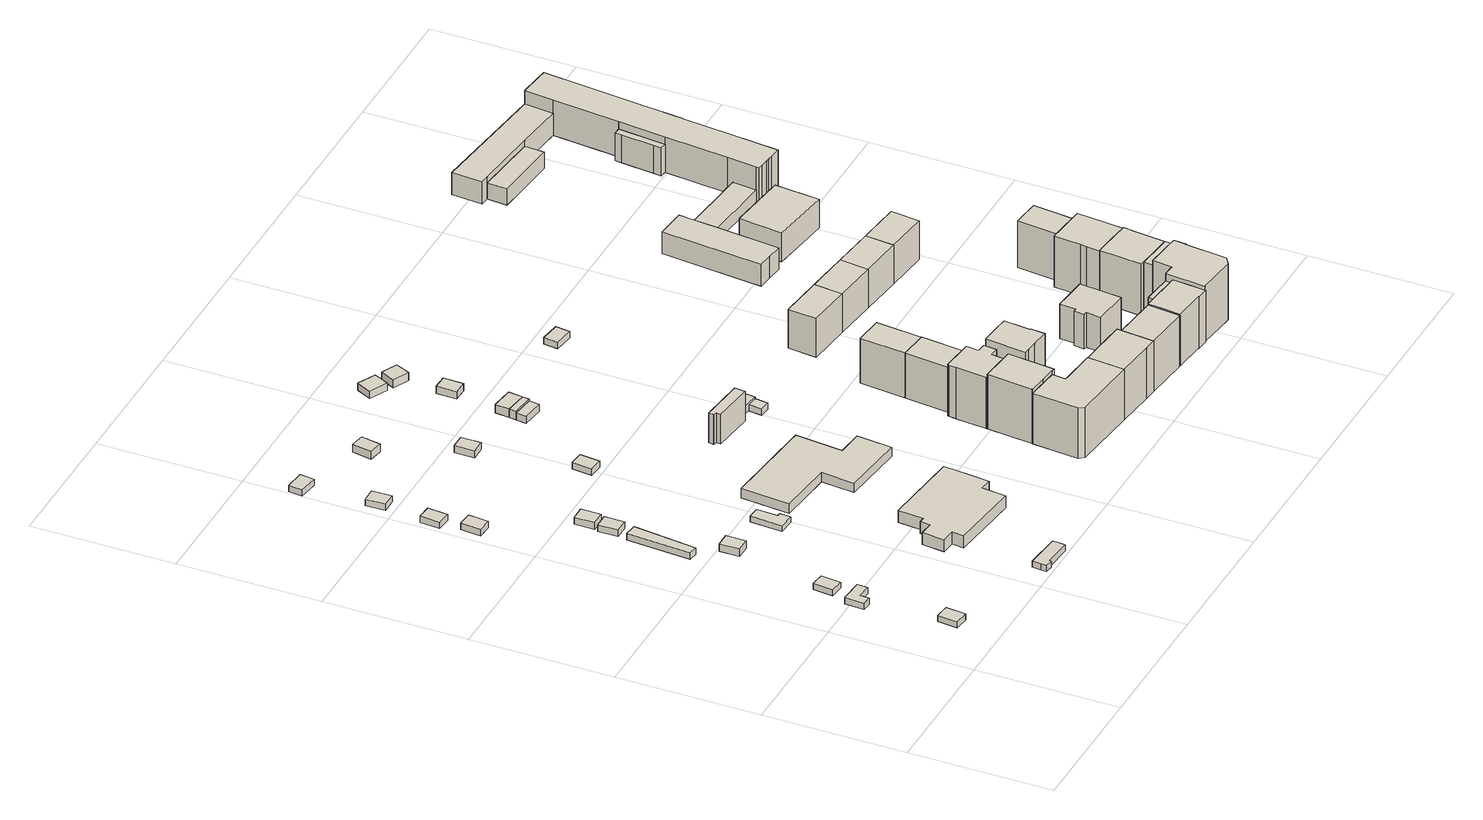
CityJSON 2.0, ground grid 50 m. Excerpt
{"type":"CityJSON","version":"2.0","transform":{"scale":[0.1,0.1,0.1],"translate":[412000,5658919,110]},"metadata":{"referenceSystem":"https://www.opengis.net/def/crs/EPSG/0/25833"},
"CityObjects":{
"building1":{"type":"Building","attributes":{"Dachtyp_tdc":"tdcGableRoof","Gemeindeschluessel":14612000,"Dachneigung":21.72,"QualitaetDacherkennung":66,"Geometrietyp2DReferenz":"3000","measuredHeight":2.91,"function":"31001_9998","roofType":"3100"},"geometry":[{"type":"Solid","lod":"1","boundaries":[[[[0,1,2,3]],[[4,5,6,7]],[[3,5,4,0]],[[2,6,5,3]],[[1,7,6,2]],[[0,4,7,1]]]]}]},
"building2":{"type":"Building","attributes":{"Dachtyp_tdc":"tdcPolyFlatRoof","Gemeindeschluessel":14612000,"Dachneigung":3.3,"QualitaetDacherkennung":86,"Geometrietyp2DReferenz":"3000","measuredHeight":2.65,"function":"31001_9998","roofType":"2100"},"geometry":[{"type":"Solid","lod":"1","boundaries":[[[[8,9,10,11,12,13]],[[14,15,16,17,18,19]],[[13,15,14,8]],[[12,16,15,13]],[[11,17,16,12]],[[10,18,17,11]],[[9,19,18,10]],[[8,14,19,9]]]]}]},
"building3":{"type":"Building","attributes":{"Dachtyp_tdc":"tdcPolyFlatRoof","Gemeindeschluessel":14612000,"Dachneigung":0,"QualitaetDacherkennung":77,"Geometrietyp2DReferenz":"3000","measuredHeight":2.28,"function":"31001_9998","roofType":"1000"},"geometry":[{"type":"Solid","lod":"1","boundaries":[[[[20,21,22,23]],[[24,25,26,27]],[[23,25,24,20]],[[22,26,25,23]],[[21,27,26,22]],[[20,24,27,21]]]]}]},
"building4":{"type":"Building","attributes":{"Dachtyp_tdc":"tdcGableRoof","Gemeindeschluessel":14612000,"Dachneigung":10.21,"QualitaetDacherkennung":34,"Geometrietyp2DReferenz":"3000","measuredHeight":2.69,"function":"31001_9998","roofType":"3100"},"geometry":[{"type":"Solid","lod":"1","boundaries":[[[[28,29,30,31]],[[32,33,34,35]],[[31,33,32,28]],[[30,34,33,31]],[[29,35,34,30]],[[28,32,35,29]]]]}]},
"building5":{"type":"Building","attributes":{"Dachtyp_tdc":"tdcPolyFlatRoof","Gemeindeschluessel":14612000,"Dachneigung":0,"QualitaetDacherkennung":57,"Geometrietyp2DReferenz":"3000","measuredHeight":2.86,"function":"31001_9998","roofType":"1000"},"geometry":[{"type":"Solid","lod":"1","boundaries":[[[[36,37,38,39]],[[40,41,42,43]],[[39,41,40,36]],[[38,42,41,39]],[[37,43,42,38]],[[36,40,43,37]]]]}]},
"building6":{"type":"Building","attributes":{"Dachtyp_tdc":"tdcPolyFlatRoof","Gemeindeschluessel":14612000,"Dachneigung":0,"QualitaetDacherkennung":84,"Geometrietyp2DReferenz":"3000","measuredHeight":2.5,"function":"31001_9998","roofType":"1000"},"geometry":[{"type":"Solid","lod":"1","boundaries":[[[[44,45,46,47]],[[48,49,50,51]],[[47,49,48,44]],[[46,50,49,47]],[[45,51,50,46]],[[44,48,51,45]]]]}]},
"building7":{"type":"Building","attributes":{"Dachtyp_tdc":"tdcPolyFlatRoof","Gemeindeschluessel":14612000,"Dachneigung":5.17,"QualitaetDacherkennung":91,"Geometrietyp2DReferenz":"3000","measuredHeight":2.61,"function":"31001_9998","roofType":"2100"},"geometry":[{"type":"Solid","lod":"1","boundaries":[[[[52,53,54,55]],[[56,57,58,59]],[[55,57,56,52]],[[54,58,57,55]],[[53,59,58,54]],[[52,56,59,53]]]]}]},
"building8":{"type":"Building","attributes":{"Dachtyp_tdc":"tdcHipAndGableRoof","Gemeindeschluessel":14612000,"Dachneigung":22.95,"QualitaetDacherkennung":75,"Geometrietyp2DReferenz":"3000","measuredHeight":3.13,"function":"31001_9998","roofType":"5000"},"geometry":[{"type":"Solid","lod":"1","boundaries":[[[[60,61,62,63]],[[64,65,66,67]],[[63,65,64,60]],[[62,66,65,63]],[[61,67,66,62]],[[60,64,67,61]]]]}]},
"building9":{"type":"Building","attributes":{"Dachtyp_tdc":"tdcGableRoof","Gemeindeschluessel":14612000,"Dachneigung":10.74,"QualitaetDacherkennung":27,"Geometrietyp2DReferenz":"3000","measuredHeight":2.62,"function":"31001_2463","roofType":"3100"},"geometry":[{"type":"Solid","lod":"1","boundaries":[[[[68,69,70,71,72,73,74,75]],[[76,77,78,79,80,81,82,83]],[[75,77,76,68]],[[74,78,77,75]],[[73,79,78,74]],[[72,80,79,73]],[[71,81,80,72]],[[70,82,81,71]],[[69,83,82,70]],[[68,76,83,69]]]]}]},
"building10":{"type":"Building","attributes":{"Dachtyp_tdc":"tdcPolyFlatRoof","Gemeindeschluessel":14612000,"Dachneigung":7.09,"QualitaetDacherkennung":88,"Geometrietyp2DReferenz":"3000","measuredHeight":2.86,"function":"31001_9998","roofType":"2100"},"geometry":[{"type":"Solid","lod":"1","boundaries":[[[[84,85,86,87]],[[88,89,90,91]],[[87,89,88,84]],[[86,90,89,87]],[[85,91,90,86]],[[84,88,91,85]]]]}]},
"building11":{"type":"Building","attributes":{"Dachtyp_tdc":"tdcPolyFlatRoof","Gemeindeschluessel":14612000,"Dachneigung":3.28,"QualitaetDacherkennung":98,"Geometrietyp2DReferenz":"3000","measuredHeight":2.51,"function":"31001_9998","roofType":"2100"},"geometry":[{"type":"Solid","lod":"1","boundaries":[[[[92,93,94,95]],[[96,97,98,99]],[[95,97,96,92]],[[94,98,97,95]],[[93,99,98,94]],[[92,96,99,93]]]]}]},
"building12":{"type":"Building","attributes":{"Dachtyp_tdc":"tdcGableRoof","Gemeindeschluessel":14612000,"Dachneigung":10.01,"QualitaetDacherkennung":75,"Geometrietyp2DReferenz":"3000","measuredHeight":2.63,"function":"31001_9998","roofType":"3100"},"geometry":[{"type":"Solid","lod":"1","boundaries":[[[[100,101,102,103]],[[104,105,106,107]],[[103,105,104,100]],[[102,106,105,103]],[[101,107,106,102]],[[100,104,107,101]]]]}]},
"building13":{"type":"Building","attributes":{"Dachtyp_tdc":"tdcFreeFormRoof","Gemeindeschluessel":14612000,"Dachneigung":12.07,"QualitaetDacherkennung":91,"Geometrietyp2DReferenz":"3000","measuredHeight":2.6,"function":"31001_9998","roofType":"5000"},"geometry":[{"type":"Solid","lod":"1","boundaries":[[[[108,109,110,111,112,113]],[[114,115,116,117,118,119]],[[113,115,114,108]],[[112,116,115,113]],[[111,117,116,112]],[[110,118,117,111]],[[109,119,118,110]],[[108,114,119,109]]]]}]},
"building14":{"type":"Building","attributes":{"Dachtyp_tdc":"tdcFreeFormRoof","Gemeindeschluessel":14612000,"Dachneigung":10.29,"QualitaetDacherkennung":16,"Geometrietyp2DReferenz":"3000","measuredHeight":6.59,"function":"31001_9998","roofType":"5000"},"geometry":[{"type":"Solid","lod":"1","boundaries":[[[[120,121,122,123,124,125,126,127,128,129,130,131,132]],[[133,134,135,136,137,138,139,140,141,142,143,144,145]],[[132,134,133,120]],[[131,135,134,132]],[[130,136,135,131]],[[129,137,136,130]],[[128,138,137,129]],[[127,139,138,128]],[[126,140,139,127]],[[125,141,140,126]],[[124,142,141,125]],[[123,143,142,124]],[[122,144,143,123]],[[121,145,144,122]],[[120,133,145,121]]]]}]},
"building15":{"type":"Building","attributes":{"Dachtyp_tdc":"tdcPolyFlatRoof","Gemeindeschluessel":14612000,"Dachneigung":3.23,"QualitaetDacherkennung":84,"Geometrietyp2DReferenz":"3000","measuredHeight":2.98,"function":"31001_9998","roofType":"2100"},"geometry":[{"type":"Solid","lod":"1","boundaries":[[[[146,147,148,149]],[[150,151,152,153]],[[149,151,150,146]],[[148,152,151,149]],[[147,153,152,148]],[[146,150,153,147]]]]}]},
"building16":{"type":"Building","attributes":{"Dachtyp_tdc":"tdcPolyFlatRoof","Gemeindeschluessel":14612000,"Dachneigung":0,"QualitaetDacherkennung":60,"Geometrietyp2DReferenz":"3000","measuredHeight":2.43,"function":"31001_9998","roofType":"1000"},"geometry":[{"type":"Solid","lod":"1","boundaries":[[[[154,155,156,157]],[[158,159,160,161]],[[157,159,158,154]],[[156,160,159,157]],[[155,161,160,156]],[[154,158,161,155]]]]}]},
"building17":{"type":"Building","attributes":{"Dachtyp_tdc":"tdcPolyFlatRoof","Gemeindeschluessel":14612000,"Dachneigung":0,"QualitaetDacherkennung":93,"Geometrietyp2DReferenz":"3000","measuredHeight":3.57,"function":"31001_9998","roofType":"1000"},"geometry":[{"type":"Solid","lod":"1","boundaries":[[[[162,163,164,165,166,167,168,169]],[[170,171,172,173,174,175,176,177]],[[169,171,170,162]],[[168,172,171,169]],[[167,173,172,168]],[[166,174,173,167]],[[165,175,174,166]],[[164,176,175,165]],[[163,177,176,164]],[[162,170,177,163]]]]}]},
"building18":{"type":"Building","attributes":{"Dachtyp_tdc":"tdcPolyFlatRoof","Gemeindeschluessel":14612000,"Dachneigung":8.18,"QualitaetDacherkennung":80,"Geometrietyp2DReferenz":"3000","measuredHeight":3.07,"function":"31001_9998","roofType":"2100"},"geometry":[{"type":"Solid","lod":"1","boundaries":[[[[178,179,180,181]],[[182,183,184,185]],[[181,183,182,178]],[[180,184,183,181]],[[179,185,184,180]],[[178,182,185,179]]]]}]},
"building19":{"type":"Building","attributes":{"Dachtyp_tdc":"tdcFreeFormRoof","Gemeindeschluessel":14612000,"Dachneigung":66.76,"QualitaetDacherkennung":5,"Geometrietyp2DReferenz":"3000","measuredHeight":13.28,"function":"31001_9998","roofType":"5000"},"geometry":[{"type":"Solid","lod":"1","boundaries":[[[[186,187,188,189,190,191,192,193]],[[194,195,196,197,198,199,200,201]],[[193,195,194,186]],[[192,196,195,193]],[[191,197,196,192]],[[190,198,197,191]],[[189,199,198,190]],[[188,200,199,189]],[[187,201,200,188]],[[186,194,201,187]]]]}]},
"building20":{"type":"Building","attributes":{"Dachtyp_tdc":"tdcPolyFlatRoof","Gemeindeschluessel":14612000,"Dachneigung":6.08,"QualitaetDacherkennung":81,"Geometrietyp2DReferenz":"3000","measuredHeight":2.77,"function":"31001_9998","roofType":"2100"},"geometry":[{"type":"Solid","lod":"1","boundaries":[[[[202,203,204,205]],[[206,207,208,209]],[[205,207,206,202]],[[204,208,207,205]],[[203,209,208,204]],[[202,206,209,203]]]]}]},
"building21":{"type":"Building","attributes":{"Dachtyp_tdc":"tdcPolyFlatRoof","Gemeindeschluessel":14612000,"Dachneigung":13.99,"QualitaetDacherkennung":73,"Geometrietyp2DReferenz":"3000","measuredHeight":3.53,"function":"31001_9998","roofType":"2100"},"geometry":[{"type":"Solid","lod":"1","boundaries":[[[[210,211,212,213]],[[214,208,207,215]],[[213,208,214,210]],[[212,207,208,213]],[[211,215,207,212]],[[210,214,215,211]]]]}]},
"building22":{"type":"Building","attributes":{"Dachtyp_tdc":"tdcPolyFlatRoof","Gemeindeschluessel":14612000,"Dachneigung":5.16,"QualitaetDacherkennung":82,"Geometrietyp2DReferenz":"3000","measuredHeight":3.43,"function":"31001_9998","roofType":"2100"},"geometry":[{"type":"Solid","lod":"1","boundaries":[[[[216,217,211,210]],[[218,214,215,219]],[[210,214,218,216]],[[211,215,214,210]],[[217,219,215,211]],[[216,218,219,217]]]]}]},
"building23":{"type":"Building","attributes":{"Dachtyp_tdc":"tdcPolyFlatRoof","Gemeindeschluessel":14612000,"Dachneigung":3.54,"QualitaetDacherkennung":84,"Geometrietyp2DReferenz":"3000","measuredHeight":2.94,"function":"31001_9998","roofType":"2100"},"geometry":[{"type":"Solid","lod":"1","boundaries":[[[[220,221,222,223]],[[224,225,226,227]],[[223,225,224,220]],[[222,226,225,223]],[[221,227,226,222]],[[220,224,227,221]]]]}]},
"building24":{"type":"Building","attributes":{"Dachtyp_tdc":"tdcGableRoof","Gemeindeschluessel":14612000,"Dachneigung":13.61,"QualitaetDacherkennung":97,"Geometrietyp2DReferenz":"3000","measuredHeight":2.95,"function":"31001_9998","roofType":"3100"},"geometry":[{"type":"Solid","lod":"1","boundaries":[[[[228,229,230,231]],[[232,233,234,235]],[[231,233,232,228]],[[230,234,233,231]],[[229,235,234,230]],[[228,232,235,229]]]]}]},
"building25":{"type":"Building","attributes":{"Dachtyp_tdc":"tdcFreeFormRoof","Gemeindeschluessel":14612000,"Dachneigung":17.65,"QualitaetDacherkennung":60,"Geometrietyp2DReferenz":"3000","measuredHeight":3.27,"function":"31001_9998","roofType":"5000"},"geometry":[{"type":"Solid","lod":"1","boundaries":[[[[236,237,238,239,240]],[[241,242,243,244,245]],[[240,242,241,236]],[[239,243,242,240]],[[238,244,243,239]],[[237,245,244,238]],[[236,241,245,237]]]]}]},
"building26":{"type":"Building","attributes":{"Dachtyp_tdc":"tdcPolyFlatRoof","Gemeindeschluessel":14612000,"Dachneigung":6.48,"QualitaetDacherkennung":75,"Geometrietyp2DReferenz":"3000","measuredHeight":2.7,"function":"31001_9998","roofType":"2100"},"geometry":[{"type":"Solid","lod":"1","boundaries":[[[[246,247,248,249]],[[250,251,252,253]],[[249,251,250,246]],[[248,252,251,249]],[[247,253,252,248]],[[246,250,253,247]]]]}]},
"building27":{"type":"Building","attributes":{"Dachtyp_tdc":"tdcFreeFormRoof","Gemeindeschluessel":14612000,"Dachneigung":29.75,"QualitaetDacherkennung":58,"Geometrietyp2DReferenz":"3000","measuredHeight":20.91,"function":"31001_9998","roofType":"5000"},"geometry":[{"type":"Solid","lod":"1","boundaries":[[[[254,255,256,257,258,259,260]],[[261,262,263,264,265,266,267]],[[260,262,261,254]],[[259,263,262,260]],[[258,264,263,259]],[[257,265,264,258]],[[256,266,265,257]],[[255,267,266,256]],[[254,261,267,255]]]]}]},
"building28":{"type":"Building","attributes":{"Dachtyp_tdc":"tdcGableRoof","Gemeindeschluessel":14612000,"Dachneigung":31.81,"QualitaetDacherkennung":75,"Geometrietyp2DReferenz":"3000","measuredHeight":22.51,"function":"31001_9998","roofType":"3100"},"geometry":[{"type":"Solid","lod":"1","boundaries":[[[[268,269,270,271,272,273,274,275,276,277,278,279]],[[280,281,282,283,284,285,286,287,288,289,290,291]],[[279,281,280,268]],[[278,282,281,279]],[[277,283,282,278]],[[276,284,283,277]],[[275,285,284,276]],[[274,286,285,275]],[[273,287,286,274]],[[272,288,287,273]],[[271,289,288,272]],[[270,290,289,271]],[[269,291,290,270]],[[268,280,291,269]]]]}]},
"building29":{"type":"Building","attributes":{"Dachtyp_tdc":"tdcPolyFlatRoof","Gemeindeschluessel":14612000,"Dachneigung":5.4,"QualitaetDacherkennung":78,"Geometrietyp2DReferenz":"3000","measuredHeight":3.21,"function":"31001_9998","roofType":"2100"},"geometry":[{"type":"Solid","lod":"1","boundaries":[[[[292,293,294,295]],[[296,297,298,299]],[[295,297,296,292]],[[294,298,297,295]],[[293,299,298,294]],[[292,296,299,293]]]]}]},
"building30":{"type":"Building","attributes":{"Dachtyp_tdc":"tdcFreeFormRoof","Gemeindeschluessel":14612000,"Dachneigung":32.21,"QualitaetDacherkennung":70,"Geometrietyp2DReferenz":"3000","measuredHeight":22.07,"function":"31001_9998","roofType":"5000"},"geometry":[{"type":"Solid","lod":"1","boundaries":[[[[300,301,302,303,304,305,306,307,308,309,310,311,312,313,314,315,316]],[[317,318,319,320,321,322,323,324,325,326,327,328,329,330,331,332,333]],[[316,318,317,300]],[[315,319,318,316]],[[314,320,319,315]],[[313,321,320,314]],[[312,322,321,313]],[[311,323,322,312]],[[310,324,323,311]],[[309,325,324,310]],[[308,326,325,309]],[[307,327,326,308]],[[306,328,327,307]],[[305,329,328,306]],[[304,330,329,305]],[[303,331,330,304]],[[302,332,331,303]],[[301,333,332,302]],[[300,317,333,301]]]]}]},
"building31":{"type":"Building","attributes":{"Dachtyp_tdc":"tdcGableRoof","Gemeindeschluessel":14612000,"Dachneigung":37.01,"QualitaetDacherkennung":85,"Geometrietyp2DReferenz":"3000","measuredHeight":18.92,"function":"31001_9998","roofType":"3100"},"geometry":[{"type":"Solid","lod":"1","boundaries":[[[[334,335,336,337]],[[338,339,340,341]],[[337,339,338,334]],[[336,340,339,337]],[[335,341,340,336]],[[334,338,341,335]]]]}]},
"building32":{"type":"Building","attributes":{"Dachtyp_tdc":"tdcGableRoof","Gemeindeschluessel":14612000,"Dachneigung":37.09,"QualitaetDacherkennung":91,"Geometrietyp2DReferenz":"3000","measuredHeight":18.81,"function":"31001_9998","roofType":"3100"},"geometry":[{"type":"Solid","lod":"1","boundaries":[[[[342,343,344,345]],[[346,347,348,349]],[[345,347,346,342]],[[344,348,347,345]],[[343,349,348,344]],[[342,346,349,343]]]]}]},
"building33":{"type":"Building","attributes":{"Dachtyp_tdc":"tdcFreeFormRoof","Gemeindeschluessel":14612000,"Dachneigung":27.11,"QualitaetDacherkennung":65,"Geometrietyp2DReferenz":"3000","measuredHeight":20.64,"function":"31001_9998","roofType":"5000"},"geometry":[{"type":"Solid","lod":"1","boundaries":[[[[350,351,352,353,354,355]],[[356,357,358,359,360,361]],[[355,357,356,350]],[[354,358,357,355]],[[353,359,358,354]],[[352,360,359,353]],[[351,361,360,352]],[[350,356,361,351]]]]}]},
"building34":{"type":"Building","attributes":{"Dachtyp_tdc":"tdcGableRoof","Gemeindeschluessel":14612000,"Dachneigung":18.35,"QualitaetDacherkennung":90,"Geometrietyp2DReferenz":"3000","measuredHeight":2.86,"function":"31001_9998","roofType":"3100"},"geometry":[{"type":"Solid","lod":"1","boundaries":[[[[362,363,364,365]],[[366,367,368,369]],[[365,367,366,362]],[[364,368,367,365]],[[363,369,368,364]],[[362,366,369,363]]]]}]},
"building35":{"type":"Building","attributes":{"Gemeindeschluessel":14612000,"Geometrietyp2DReferenz":"3000","function":"31001_9998","roofType":"9999"},"children":["building35-1","building35-2"]},
"building35-1":{"type":"BuildingPart","attributes":{"Dachtyp_tdc":"tdcGableRoof","Dachneigung":30.7,"QualitaetDacherkennung":78,"Geometrietyp2DReferenz":"3000","measuredHeight":16.65,"roofType":"3100"},"parents":["building35"],"geometry":[{"type":"Solid","lod":"1","boundaries":[[[[370,371,372,373,374,375,376,377,378,379]],[[380,381,382,383,384,385,386,387,388,389]],[[379,381,380,370]],[[378,382,381,379]],[[377,383,382,378]],[[376,384,383,377]],[[375,385,384,376]],[[374,386,385,375]],[[373,387,386,374]],[[372,388,387,373]],[[371,389,388,372]],[[370,380,389,371]]]]}]},
"building35-2":{"type":"BuildingPart","attributes":{"Dachtyp_tdc":"tdcGableRoof","Dachneigung":62.68,"QualitaetDacherkennung":41,"Geometrietyp2DReferenz":"3000","measuredHeight":14.07,"roofType":"3100"},"parents":["building35"],"geometry":[{"type":"Solid","lod":"1","boundaries":[[[[390,391,392,393,394,395,396]],[[389,397,398,399,400,381,380]],[[396,397,389,390]],[[395,398,397,396]],[[394,399,398,395]],[[393,400,399,394]],[[392,381,400,393]],[[391,380,381,392]],[[390,389,380,391]]]]}]},
"building36":{"type":"Building","attributes":{"Dachtyp_tdc":"tdcGableRoof","Gemeindeschluessel":14612000,"Dachneigung":31.04,"QualitaetDacherkennung":69,"Geometrietyp2DReferenz":"3000","measuredHeight":20.85,"function":"31001_9998","roofType":"3100"},"geometry":[{"type":"Solid","lod":"1","boundaries":[[[[352,401,402,403,404,405,406]],[[360,407,408,409,410,411,412]],[[406,407,360,352]],[[405,408,407,406]],[[404,409,408,405]],[[403,410,409,404]],[[402,411,410,403]],[[401,412,411,402]],[[352,360,412,401]]]]}]},
"building37":{"type":"Building","attributes":{"Dachtyp_tdc":"tdcGableRoof","Gemeindeschluessel":14612000,"Dachneigung":36.01,"QualitaetDacherkennung":82,"Geometrietyp2DReferenz":"3000","measuredHeight":16.5,"function":"31001_9998","roofType":"3100"},"geometry":[{"type":"Solid","lod":"1","boundaries":[[[[413,414,415,416]],[[417,418,419,420]],[[416,418,417,413]],[[415,419,418,416]],[[414,420,419,415]],[[413,417,420,414]]]]}]},
"building38":{"type":"Building","attributes":{"Gemeindeschluessel":14612000,"Geometrietyp2DReferenz":"3000","function":"31001_9998","roofType":"9999"},"children":["building38-1","building38-2"]},
"building38-1":{"type":"BuildingPart","attributes":{"Dachtyp_tdc":"tdcPolyFlatRoof","Dachneigung":37.8,"QualitaetDacherkennung":45,"Geometrietyp2DReferenz":"3000","measuredHeight":19.19,"roofType":"2100"},"parents":["building38"],"geometry":[{"type":"Solid","lod":"1","boundaries":[[[[421,422,423,424]],[[425,426,427,428]],[[424,426,425,421]],[[423,427,426,424]],[[422,428,427,423]],[[421,425,428,422]]]]}]},
"building38-2":{"type":"BuildingPart","attributes":{"Dachtyp_tdc":"tdcGableRoof","Dachneigung":31.69,"QualitaetDacherkennung":61,"Geometrietyp2DReferenz":"3000","measuredHeight":21.64,"roofType":"3100"},"parents":["building38"],"geometry":[{"type":"Solid","lod":"1","boundaries":[[[[429,430,431,432,433,434,435,436,437,438]],[[439,440,411,441,409,427,426,442,443,444]],[[438,440,439,429]],[[437,411,440,438]],[[436,441,411,437]],[[435,409,441,436]],[[434,427,409,435]],[[433,426,427,434]],[[432,442,426,433]],[[431,443,442,432]],[[430,444,443,431]],[[429,439,444,430]]]]}]},
"building39":{"type":"Building","attributes":{"Dachtyp_tdc":"tdcFreeFormRoof","Gemeindeschluessel":14612000,"Dachneigung":29.51,"QualitaetDacherkennung":52,"Geometrietyp2DReferenz":"3000","measuredHeight":15.25,"function":"31001_9998","roofType":"5000"},"geometry":[{"type":"Solid","lod":"1","boundaries":[[[[445,446,447,448,449,450,451,452,453]],[[454,455,456,457,458,459,460,461,462]],[[453,455,454,445]],[[452,456,455,453]],[[451,457,456,452]],[[450,458,457,451]],[[449,459,458,450]],[[448,460,459,449]],[[447,461,460,448]],[[446,462,461,447]],[[445,454,462,446]]]]}]},
"building40":{"type":"Building","attributes":{"Dachtyp_tdc":"tdcGableRoof","Gemeindeschluessel":14612000,"Dachneigung":36.44,"QualitaetDacherkennung":90,"Geometrietyp2DReferenz":"3000","measuredHeight":16.54,"function":"31001_9998","roofType":"3100"},"geometry":[{"type":"Solid","lod":"1","boundaries":[[[[416,415,463,464]],[[418,465,466,419]],[[464,465,418,416]],[[463,466,465,464]],[[415,419,466,463]],[[416,418,419,415]]]]}]},
"building41":{"type":"Building","attributes":{"Dachtyp_tdc":"tdcFreeFormRoof","Gemeindeschluessel":14612000,"Dachneigung":31.81,"QualitaetDacherkennung":41,"Geometrietyp2DReferenz":"3000","measuredHeight":23.27,"function":"31001_9998","roofType":"5000"},"geometry":[{"type":"Solid","lod":"1","boundaries":[[[[467,468,469,470,471,472,473,474,475,476,477,478,479]],[[480,481,482,483,484,485,486,487,488,489,490,491,492]],[[479,481,480,467]],[[478,482,481,479]],[[477,483,482,478]],[[476,484,483,477]],[[475,485,484,476]],[[474,486,485,475]],[[473,487,486,474]],[[472,488,487,473]],[[471,489,488,472]],[[470,490,489,471]],[[469,491,490,470]],[[468,492,491,469]],[[467,480,492,468]]]]}]},
"building42":{"type":"Building","attributes":{"Dachtyp_tdc":"tdcGableRoof","Gemeindeschluessel":14612000,"Dachneigung":36.23,"QualitaetDacherkennung":92,"Geometrietyp2DReferenz":"3000","measuredHeight":16.5,"function":"31001_9998","roofType":"3100"},"geometry":[{"type":"Solid","lod":"1","boundaries":[[[[464,463,493,494]],[[465,495,496,466]],[[494,495,465,464]],[[493,496,495,494]],[[463,466,496,493]],[[464,465,466,463]]]]}]},
"building43":{"type":"Building","attributes":{"Gemeindeschluessel":14612000,"Geometrietyp2DReferenz":"3000","function":"31001_9998","roofType":"9999"},"children":["building43-1","building43-2"]},
"building43-1":{"type":"BuildingPart","attributes":{"Dachtyp_tdc":"tdcGableRoof","Dachneigung":29.66,"QualitaetDacherkennung":61,"Geometrietyp2DReferenz":"3000","measuredHeight":21.61,"roofType":"3100"},"parents":["building43"],"geometry":[{"type":"Solid","lod":"1","boundaries":[[[[497,498,499,500,501,502,503]],[[480,504,492,505,506,507,508]],[[503,504,480,497]],[[502,492,504,503]],[[501,505,492,502]],[[500,506,505,501]],[[499,507,506,500]],[[498,508,507,499]],[[497,480,508,498]]]]}]},
"building43-2":{"type":"BuildingPart","attributes":{"Dachtyp_tdc":"tdcGableRoof","Dachneigung":31.14,"QualitaetDacherkennung":74,"Geometrietyp2DReferenz":"3000","measuredHeight":21.65,"roofType":"3100"},"parents":["building43"],"geometry":[{"type":"Solid","lod":"1","boundaries":[[[[509,510,511,512,513,514,515,516,517,518]],[[519,520,521,506,505,522,523,524,525,526]],[[518,520,519,509]],[[517,521,520,518]],[[516,506,521,517]],[[515,505,506,516]],[[514,522,505,515]],[[513,523,522,514]],[[512,524,523,513]],[[511,525,524,512]],[[510,526,525,511]],[[509,519,526,510]]]]}]},
"building44":{"type":"Building","attributes":{"Dachtyp_tdc":"tdcGableRoof","Gemeindeschluessel":14612000,"Dachneigung":37.16,"QualitaetDacherkennung":92,"Geometrietyp2DReferenz":"3000","measuredHeight":10.22,"function":"31001_3211","roofType":"3100"},"geometry":[{"type":"Solid","lod":"1","boundaries":[[[[527,528,529,530,531,532,533,534,535,536,537]],[[538,539,540,541,542,543,544,545,546,547,548]],[[537,539,538,527]],[[536,540,539,537]],[[535,541,540,536]],[[534,542,541,535]],[[533,543,542,534]],[[532,544,543,533]],[[531,545,544,532]],[[530,546,545,531]],[[529,547,546,530]],[[528,548,547,529]],[[527,538,548,528]]]]}]},
"building45":{"type":"Building","attributes":{"Dachtyp_tdc":"tdcFreeFormRoof","Gemeindeschluessel":14612000,"Dachneigung":27.71,"QualitaetDacherkennung":78,"Geometrietyp2DReferenz":"3000","measuredHeight":21.29,"function":"31001_9998","roofType":"5000"},"geometry":[{"type":"Solid","lod":"1","boundaries":[[[[549,550,551,552,553,554,555,556,557,558,559]],[[560,561,562,563,564,565,566,567,568,525,523]],[[559,561,560,549]],[[558,562,561,559]],[[557,563,562,558]],[[556,564,563,557]],[[555,565,564,556]],[[554,566,565,555]],[[553,567,566,554]],[[552,568,567,553]],[[551,525,568,552]],[[550,523,525,551]],[[549,560,523,550]]]]}]},
"building46":{"type":"Building","attributes":{"Dachtyp_tdc":"tdcGableRoof","Gemeindeschluessel":14612000,"Dachneigung":36.34,"QualitaetDacherkennung":92,"Geometrietyp2DReferenz":"3000","measuredHeight":16.52,"function":"31001_9998","roofType":"3100"},"geometry":[{"type":"Solid","lod":"1","boundaries":[[[[569,570,494,493]],[[571,496,495,572]],[[493,496,571,569]],[[494,495,496,493]],[[570,572,495,494]],[[569,571,572,570]]]]}]},
"building47":{"type":"Building","attributes":{"Dachtyp_tdc":"tdcGableRoof","Gemeindeschluessel":14612000,"Dachneigung":37.25,"QualitaetDacherkennung":80,"Geometrietyp2DReferenz":"3000","measuredHeight":19.41,"function":"31001_9998","roofType":"3100"},"geometry":[{"type":"Solid","lod":"1","boundaries":[[[[573,574,575,576]],[[577,578,579,580]],[[576,578,577,573]],[[575,579,578,576]],[[574,580,579,575]],[[573,577,580,574]]]]}]},
"building48":{"type":"Building","attributes":{"Dachtyp_tdc":"tdcGableRoof","Gemeindeschluessel":14612000,"Dachneigung":24.54,"QualitaetDacherkennung":17,"Geometrietyp2DReferenz":"3000","measuredHeight":14.11,"function":"31001_9998","roofType":"3100"},"geometry":[{"type":"Solid","lod":"1","boundaries":[[[[581,582,583,584]],[[585,586,587,588]],[[584,586,585,581]],[[583,587,586,584]],[[582,588,587,583]],[[581,585,588,582]]]]}]},
"building49":{"type":"Building","attributes":{"name":"30. Grundschule Am Hechtpark,151. Oberschule","Gemeindeschluessel":14612000,"Geometrietyp2DReferenz":"3000","function":"31001_3021","roofType":"9999"},"children":["building49-1","building49-2","building49-3","building49-4","building49-5","building49-6"]},
"building49-1":{"type":"BuildingPart","attributes":{"Dachtyp_tdc":"tdcPolyFlatRoof","Dachneigung":35.07,"QualitaetDacherkennung":39,"Geometrietyp2DReferenz":"3000","measuredHeight":8.57,"roofType":"2100"},"parents":["building49"],"geometry":[{"type":"Solid","lod":"1","boundaries":[[[[589,590,591,592]],[[593,594,595,596]],[[592,594,593,589]],[[591,595,594,592]],[[590,596,595,591]],[[589,593,596,590]]]]}]},
"building49-2":{"type":"BuildingPart","attributes":{"Dachtyp_tdc":"tdcPolyFlatRoof","Dachneigung":3.76,"QualitaetDacherkennung":53,"Geometrietyp2DReferenz":"3000","measuredHeight":11.41,"roofType":"2100"},"parents":["building49"],"geometry":[{"type":"Solid","lod":"1","boundaries":[[[[597,598,599,600]],[[601,602,603,604]],[[600,601,604,597]],[[599,602,601,600]],[[598,603,602,599]],[[597,604,603,598]]]]}]},
"building49-3":{"type":"BuildingPart","attributes":{"Dachtyp_tdc":"tdcHipAndGableRoof","Dachneigung":36.14,"QualitaetDacherkennung":44,"Geometrietyp2DReferenz":"3000","measuredHeight":11,"roofType":"5000"},"parents":["building49"],"geometry":[{"type":"Solid","lod":"1","boundaries":[[[[605,606,607,608,609,610]],[[611,612,594,593,613,614]],[[610,612,611,605]],[[609,594,612,610]],[[608,593,594,609]],[[607,613,593,608]],[[606,614,613,607]],[[605,611,614,606]]]]}]},
"building49-4":{"type":"BuildingPart","attributes":{"Dachtyp_tdc":"tdcPolyFlatRoof","Dachneigung":30.31,"QualitaetDacherkennung":85,"Geometrietyp2DReferenz":"3000","measuredHeight":11.18,"roofType":"2100"},"parents":["building49"],"geometry":[{"type":"Solid","lod":"1","boundaries":[[[[615,616,617,618,619,620]],[[621,622,623,624,625,626]],[[620,621,626,615]],[[619,622,621,620]],[[618,623,622,619]],[[617,624,623,618]],[[616,625,624,617]],[[615,626,625,616]]]]}]},
"building49-5":{"type":"BuildingPart","attributes":{"Dachtyp_tdc":"tdcGableRoof","Dachneigung":37.31,"QualitaetDacherkennung":90,"Geometrietyp2DReferenz":"3000","measuredHeight":15.62,"roofType":"3100"},"parents":["building49"],"geometry":[{"type":"Solid","lod":"1","boundaries":[[[[627,628,629,630,631,632,633,634,635,636,637,638,639,640,641,642,643,644,645,646,647]],[[648,649,650,626,625,651,612,611,652,653,654,655,601,604,656,657,658,659,660,661,662]],[[647,649,648,627]],[[646,650,649,647]],[[645,626,650,646]],[[644,625,626,645]],[[643,651,625,644]],[[642,612,651,643]],[[641,611,612,642]],[[640,652,611,641]],[[639,653,652,640]],[[638,654,653,639]],[[637,655,654,638]],[[636,601,655,637]],[[635,604,601,636]],[[634,656,604,635]],[[633,657,656,634]],[[632,658,657,633]],[[631,659,658,632]],[[630,660,659,631]],[[629,661,660,630]],[[628,662,661,629]],[[627,648,662,628]]]]}]},
"building49-6":{"type":"BuildingPart","attributes":{"Dachtyp_tdc":"tdcGableRoof","Dachneigung":36.89,"QualitaetDacherkennung":89,"Geometrietyp2DReferenz":"3000","measuredHeight":7.21,"roofType":"3100"},"parents":["building49"],"geometry":[{"type":"Solid","lod":"1","boundaries":[[[[663,664,665,666,667,668,669,670,671,672,673,674,675,676,677]],[[678,679,680,681,682,683,684,685,650,686,649,687,688,689,690]],[[677,679,678,663]],[[676,680,679,677]],[[675,681,680,676]],[[674,682,681,675]],[[673,683,682,674]],[[672,684,683,673]],[[671,685,684,672]],[[670,650,685,671]],[[669,686,650,670]],[[668,649,686,669]],[[667,687,649,668]],[[666,688,687,667]],[[665,689,688,666]],[[664,690,689,665]],[[663,678,690,664]]]]}]}
},
"vertices":[
[176,137,42],[226,132,42],[233,202,42],[183,207,42],[176,137,19],[183,207,19],[233,202,19],[226,132,19],
[183,442,40],[185,473,40],[234,470,40],[236,507,40],[155,512,40],[151,444,40],[183,442,16],[151,444,16],[155,512,16],[236,507,16],[234,470,16],[185,473,16],
[234,629,39],[185,634,39],[178,564,39],[227,559,39],[234,629,17],[227,559,17],[178,564,17],[185,634,17],
[241,1271,37],[198,1277,37],[182,1053,37],[214,1048,37],[241,1271,13],[214,1048,13],[182,1053,13],[198,1277,13],
[306,917,44],[306,987,44],[256,987,44],[256,917,44],[306,917,16],[256,917,16],[256,987,16],[306,987,16],
[89,1767,35],[39,1771,35],[33,1701,35],[83,1697,35],[89,1767,10],[83,1697,10],[33,1701,10],[39,1771,10],
[69,1830,32],[75,1900,32],[25,1904,32],[19,1834,32],[69,1830,8],[19,1834,8],[25,1904,8],[75,1900,8],
[255,1379,36],[205,1379,36],[205,1309,36],[255,1309,36],[255,1379,11],[255,1309,11],[205,1309,11],[205,1379,11],
[599,10,42],[600,15,42],[699,7,42],[701,21,42],[703,52,42],[576,63,42],[573,32,42],[572,13,42],[599,10,19],[572,13,19],[573,32,19],[576,63,19],[703,52,19],[701,21,19],[699,7,19],[600,15,19],
[211,1462,37],[211,1392,37],[261,1392,37],[261,1462,37],[211,1462,11],[261,1462,11],[261,1392,11],[211,1392,11],
[89,2028,33],[87,2098,33],[37,2097,33],[39,2027,33],[89,2028,9],[39,2027,9],[37,2097,9],[87,2098,9],
[71,2287,33],[77,2337,33],[8,2345,33],[2,2296,33],[71,2287,10],[2,2296,10],[8,2345,10],[77,2337,10],
[493,888,38],[480,889,38],[485,963,38],[443,966,38],[435,854,38],[491,850,38],[493,888,16],[491,850,16],[435,854,16],[443,966,16],[485,963,16],[480,889,16],
[909,517,62],[630,546,62],[621,456,62],[602,458,62],[598,422,62],[550,427,62],[542,349,62],[590,344,62],[586,302,62],[841,275,62],[850,359,62],[892,355,62],[899,422,62],[909,517,17],[899,422,17],[892,355,17],[850,359,17],[841,275,17],[586,302,17],[590,344,17],[542,349,17],[550,427,17],[598,422,17],[602,458,17],[621,456,17],[630,546,17],
[321,2175,41],[334,2244,41],[285,2253,41],[272,2184,41],[321,2175,12],[272,2184,12],[285,2253,12],[334,2244,12],
[534,1589,35],[485,1594,35],[478,1524,35],[527,1519,35],[534,1589,11],[527,1519,11],[478,1524,11],[485,1594,11],
[531,873,54],[731,854,54],[719,736,54],[947,713,54],[959,836,54],[867,845,54],[884,1012,54],[547,1045,54],[531,873,19],[547,1045,19],[884,1012,19],[867,845,19],[959,836,19],[947,713,19],[719,736,19],[731,854,19],
[411,1963,40],[411,1893,40],[461,1893,40],[461,1963,40],[411,1963,13],[461,1963,13],[461,1893,13],[411,1893,13],
[944,1227,126],[946,1248,126],[788,1265,126],[786,1247,126],[786,1246,126],[798,1244,126],[796,1228,126],[942,1211,126],[944,1227,14],[942,1211,14],[796,1228,14],[798,1244,14],[786,1246,14],[786,1247,14],[788,1265,14],[946,1248,14],
[647,1825,41],[725,1815,41],[730,1852,41],[652,1861,41],[647,1825,15],[652,1861,15],[730,1852,15],[725,1815,15],
[733,1876,47],[655,1886,47],[652,1861,47],[730,1852,47],[733,1876,15],[655,1886,15],
[739,1926,47],[661,1936,47],[739,1926,15],[661,1936,15],
[572,2325,41],[635,2294,41],[661,2346,41],[598,2377,41],[572,2325,13],[598,2377,13],[661,2346,13],[635,2294,13],
[681,2078,41],[731,2077,41],[733,2147,41],[683,2148,41],[681,2078,14],[683,2148,14],[733,2147,14],[731,2077,14],
[944,1227,49],[1029,1217,49],[1034,1260,49],[949,1270,49],[946,1248,49],[944,1227,20],[946,1248,20],[949,1270,20],[1034,1260,20],[1029,1217,20],
[1029,1217,43],[992,1221,43],[986,1174,43],[1023,1170,43],[1029,1217,19],[1023,1170,19],[986,1174,19],[992,1221,19],
[1303,326,216],[1184,339,216],[1168,177,216],[1182,158,216],[1422,134,216],[1434,265,216],[1298,278,216],[1303,326,26],[1298,278,26],[1434,265,26],[1422,134,26],[1182,158,26],[1168,177,26],[1184,339,26],
[1313,325,231],[1330,489,231],[1315,490,231],[1266,495,231],[1200,502,231],[1200,500,231],[1199,500,231],[1183,341,231],[1184,341,231],[1184,339,231],[1248,332,231],[1303,326,231],[1313,325,27],[1303,326,27],[1248,332,27],[1184,339,27],[1184,341,27],[1183,341,27],[1199,500,27],[1200,500,27],[1200,502,27],[1266,495,27],[1315,490,27],[1330,489,27],
[735,2307,44],[679,2333,44],[655,2282,44],[712,2256,44],[735,2307,14],[712,2256,14],[655,2282,14],[679,2333,14],
[1315,490,219],[1321,542,219],[1352,539,219],[1357,585,219],[1325,588,219],[1326,600,219],[1329,625,219],[1330,632,219],[1229,642,219],[1215,644,219],[1215,641,219],[1213,641,219],[1213,637,219],[1210,612,219],[1199,505,219],[1200,504,219],[1200,502,219],[1315,490,26],[1200,502,26],[1200,504,26],[1199,505,26],[1210,612,26],[1213,637,26],[1213,641,26],[1215,641,26],[1215,644,26],[1229,642,26],[1330,632,26],[1329,625,26],[1326,600,26],[1325,588,26],[1357,585,26],[1352,539,26],[1321,542,26],
[1229,642,198],[1330,632,198],[1346,792,198],[1246,803,198],[1229,642,27],[1246,803,27],[1346,792,27],[1330,632,27],
[1246,803,197],[1346,792,197],[1362,953,197],[1262,964,197],[1246,803,28],[1262,964,28],[1362,953,28],[1346,792,28],
[1422,134,215],[1558,120,215],[1602,116,215],[1615,247,215],[1546,254,215],[1434,265,215],[1422,134,25],[1434,265,25],[1546,254,25],[1615,247,25],[1602,116,25],[1558,120,25],
[1125,1894,43],[1132,1944,43],[1062,1953,43],[1056,1903,43],[1125,1894,19],[1056,1903,19],[1062,1953,19],[1132,1944,19],
[1557,517,173],[1561,555,173],[1567,611,173],[1507,617,173],[1452,622,173],[1437,478,173],[1456,476,173],[1493,472,173],[1555,466,173],[1560,517,173],[1557,517,25],[1560,517,25],[1555,466,25],[1493,472,25],[1456,476,25],[1437,478,25],[1452,622,25],[1507,617,25],[1567,611,25],[1561,555,25],
[1561,555,150],[1557,517,150],[1560,517,150],[1569,516,150],[1585,514,150],[1588,552,150],[1572,554,150],[1572,554,25],[1588,552,25],[1585,514,25],[1569,516,25],
[1762,100,215],[1764,100,215],[1770,158,215],[1776,214,215],[1614,231,215],[1608,174,215],[1608,174,25],[1614,231,25],[1776,214,25],[1770,158,25],[1764,100,25],[1762,100,25],
[1345,1247,174],[1334,1146,174],[1491,1129,174],[1502,1230,174],[1345,1247,28],[1502,1230,28],[1491,1129,28],[1334,1146,28],
[1931,225,206],[1824,236,206],[1821,210,206],[1928,199,206],[1931,225,25],[1928,199,25],[1821,210,25],[1824,236,25],
[1877,86,219],[1917,82,219],[1917,84,219],[1924,152,219],[1928,199,219],[1821,210,219],[1776,214,219],[1771,168,219],[1764,100,219],[1878,88,219],[1877,86,25],[1878,88,25],[1771,168,25],[1924,152,25],[1917,84,25],[1917,82,25],
[1731,356,156],[1857,344,156],[1871,487,156],[1870,490,156],[1746,502,156],[1741,445,156],[1729,446,156],[1725,409,156],[1736,408,156],[1731,356,25],[1736,408,25],[1725,409,25],[1729,446,25],[1741,445,25],[1746,502,25],[1870,490,25],[1871,487,25],[1857,344,25],
[1648,1112,174],[1659,1213,174],[1659,1213,28],[1648,1112,28],
[2106,278,234],[1978,291,234],[1971,222,234],[1931,225,234],[1917,84,234],[1919,84,234],[2058,70,234],[2087,89,234],[2101,234,234],[2103,234,234],[2107,274,234],[2106,274,234],[2106,276,234],[2106,278,24],[2106,276,24],[2106,274,24],[2107,274,24],[2103,234,24],[2101,234,24],[2087,89,24],[2058,70,24],[1919,84,24],[1917,84,24],[1931,225,24],[1971,222,24],[1978,291,24],
[1801,1095,174],[1812,1196,174],[1812,1196,28],[1801,1095,28],
[2106,278,218],[2108,278,218],[2112,309,218],[2038,316,218],[1981,322,218],[1978,291,218],[2035,285,218],[2035,285,24],[1981,322,24],[2038,316,24],[2112,309,24],[2108,278,24],
[2123,427,219],[2126,458,219],[2124,458,219],[2053,466,219],[1981,473,219],[1966,324,219],[1981,322,219],[2038,316,219],[2109,309,219],[2121,427,219],[2123,427,24],[2121,427,24],[2109,309,24],[1966,324,24],[1981,473,24],[2053,466,24],[2124,458,24],[2126,458,24],
[1756,1797,112],[1756,1800,112],[1757,1808,112],[1704,1813,112],[1651,1818,112],[1616,1463,112],[1668,1458,112],[1722,1452,112],[1746,1694,112],[1754,1778,112],[1756,1794,112],[1756,1797,30],[1756,1794,30],[1754,1778,30],[1746,1694,30],[1722,1452,30],[1668,1458,30],[1616,1463,30],[1651,1818,30],[1704,1813,30],[1757,1808,30],[1756,1800,30],
[1986,521,217],[1981,473,217],[2124,458,217],[2124,461,217],[2129,507,217],[2131,527,217],[2140,622,217],[2129,623,217],[2031,632,217],[1998,636,217],[1988,542,217],[1986,521,24],[1988,542,24],[1998,636,24],[2031,632,24],[2129,623,24],[2140,622,24],[2131,527,24],[2129,507,24],[2124,461,24],
[1956,1078,174],[1967,1179,174],[1956,1078,28],[1967,1179,28],
[2031,632,200],[2129,623,200],[2145,774,200],[2047,784,200],[2031,632,25],[2047,784,25],[2145,774,25],[2129,623,25],
[1996,1589,138],[1783,1614,138],[1766,1462,138],[1982,1432,138],[1996,1589,29],[1982,1432,29],[1766,1462,29],[1783,1614,29],
[1698,2436,92],[1692,2366,92],[1924,2345,92],[1929,2413,92],[1698,2436,31],[1929,2413,31],[1924,2345,31],[1692,2366,31],
[2178,2028,143],[2191,2027,143],[2198,2088,143],[2185,2090,143],[2185,2090,31],[2198,2088,31],[2191,2027,31],[2178,2028,31],
[2111,2496,114],[1674,2546,114],[1665,2439,114],[1698,2436,114],[1929,2413,114],[2101,2395,114],[2111,2496,31],[2101,2395,31],[1665,2439,31],[1674,2546,31],
[2060,1994,136],[2077,2160,136],[2054,2162,136],[2052,2138,136],[2040,2024,136],[2037,1997,136],[2037,1997,31],[2040,2024,31],[2052,2138,31],[2054,2162,31],[2077,2160,31],[2060,1994,31],
[2026,1656,165],[2042,1654,165],[2070,1651,165],[2084,1650,165],[2099,1648,165],[2139,1644,165],[2174,1983,165],[2174,1986,165],[2178,2028,165],[2185,2090,165],[2189,2135,165],[2190,2139,165],[2225,2483,165],[2170,2489,165],[2111,2496,165],[2101,2395,165],[2078,2160,165],[2077,2160,165],[2060,1994,165],[2037,1770,165],[2027,1667,165],[2026,1656,31],[2027,1667,31],[2037,1770,31],[2078,2160,31],[2170,2489,31],[2225,2483,31],[2190,2139,31],[2189,2135,31],[2174,1986,31],[2174,1983,31],[2139,1644,31],[2099,1648,31],[2084,1650,31],[2070,1651,31],[2042,1654,31],
[1823,1771,79],[1818,1771,79],[1754,1778,79],[1750,1734,79],[1746,1694,79],[2027,1667,79],[2031,1706,79],[2037,1770,79],[2037,1767,79],[2036,1763,79],[2035,1750,79],[1972,1756,79],[1968,1756,79],[1963,1757,79],[1827,1770,79],[1823,1771,31],[1827,1770,31],[1963,1757,31],[1968,1756,31],[1972,1756,31],[2035,1750,31],[2036,1763,31],[2037,1767,31],[2031,1706,31],[1746,1694,31],[1750,1734,31],[1754,1778,31],[1818,1771,31]
]}
